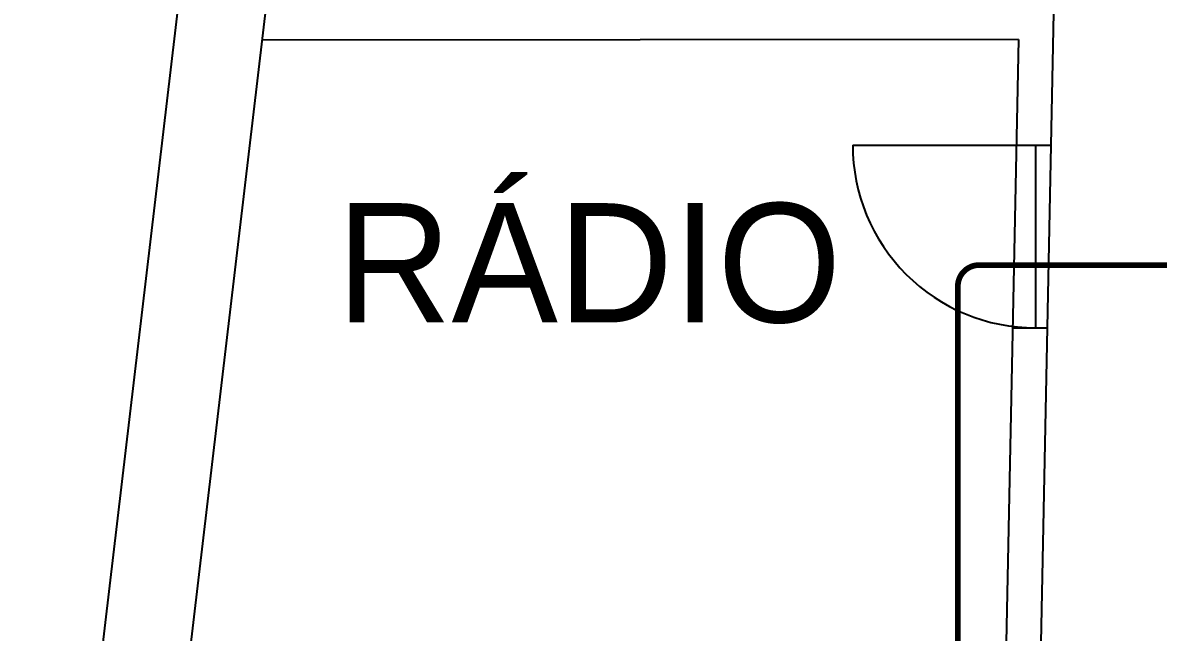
# Model space of a CAD drawing. Header units: millimetres. Extents: x 88 to 97873, y 32 to 55088.
# Drawn here: x 88 to 5047, y 10058 to 12719 of the extents above; entities that cross this region are included whole.
import ezdxf

# ---------------------------------------------------------------- set-up
doc = ezdxf.new("R2010")
doc.units = ezdxf.units.MM
doc.header["$LTSCALE"] = 0.3
doc.layers.add('Ligação exterior', color=171, linetype='Continuous')
doc.layers.add('Planta', color=7, linetype='Continuous')
doc.styles.add('Standar', font='GOTHIC.TTF', dxfattribs={"height": 1.35})

# ---------------------------------------------------------------- blocks, each defined once
blk = doc.blocks.new('piso 0')
at = {"layer": 'Planta', "color": 7, "linetype": 'Continuous'}
for p, q in [((2086.7, 23937.8), (87.6, 7063.1)), ((1783.4, 18137.8), (518.8, 7463.1)), ((4426.3, 12185.3), (4576.8, 12185.4)), ((4410.3, 11387.4), (4560.8, 11387.4))]:
    blk.add_line(p, q, dxfattribs=at)
at = {"layer": 'Planta', "color": 7, "ltscale": 0.05}
for p, q in [((4606, 13636.4), (4473.8, 7063.1)), ((4435.6, 12645.8), (1132.5, 12643.3)), ((4435.6, 12645.8), (4331.3, 7463.1))]:
    blk.add_line(p, q, dxfattribs=at)
at = {"layer": 'Planta', "color": 7}
for p, q in [((3712.5, 12185), (4510.1, 12185.3)), ((4510.1, 12185.3), (4510.1, 11387.4))]:
    blk.add_line(p, q, dxfattribs=at)
blk.add_arc((4508.5, 12183.4), 796, 179.8809, 270.1191, dxfattribs=at)
at = {"color": 8, "linetype": 'Continuous', "lineweight": -3, "style": 'Standar'}
blk.add_text('RÁDIO', height=520.72, dxfattribs=at).set_placement((1457.6, 11410.9))

msp = doc.modelspace()

# ---------------------------------------------------------------- linework, layer by layer
at = {"color": 4, "const_width": 25}
msp.add_lwpolyline([(3817.3, 8866.8), (4077.4, 8862.3, 0.419223), (4171.3, 8954.7), (4171.3, 11568.7, -0.414214), (4263.7, 11661.1), (18232.8, 11661.1, -0.414201), (18325.2, 11568.7), (18325.3, 8765.3)], format="xyb", dxfattribs=at)

# ---------------------------------------------------------------- block references
at = {"layer": 'Ligação exterior', "color": 30}
msp.add_blockref('piso 0', (0, 0), dxfattribs=at)

doc.saveas('drawing.dxf')
